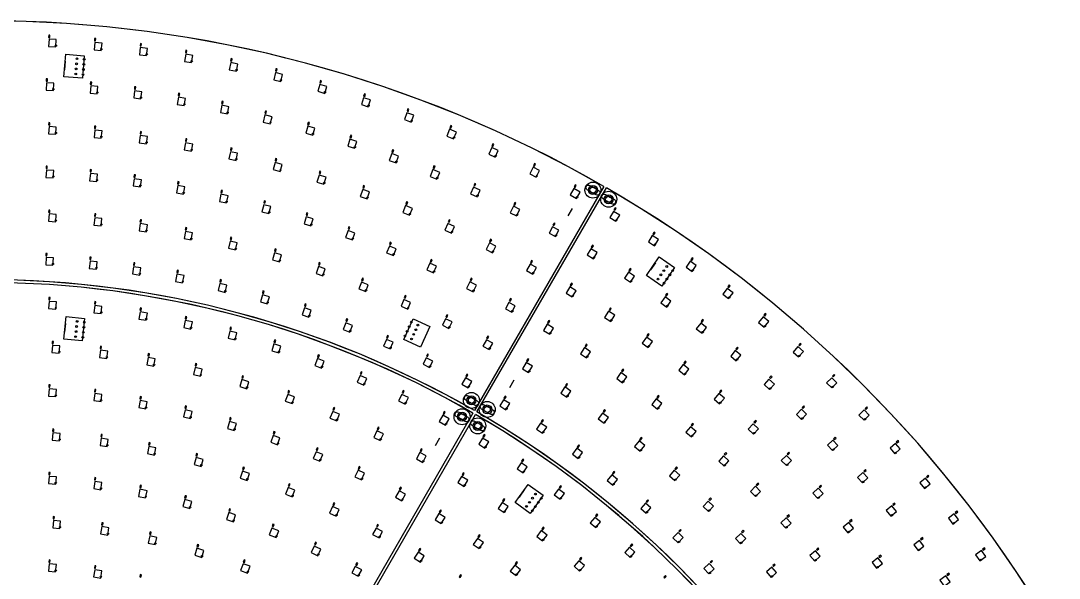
# Model space of a CAD drawing. Header units: millimetres. Extents: x -854 to 854, y -854 to 854.
# Drawn here: x 25 to 739, y 471 to 854 of the extents above; entities that cross this region are included whole.
import ezdxf

# ---------------------------------------------------------------- set-up
doc = ezdxf.new("R2010")
doc.units = ezdxf.units.MM
for name, color, linetype in [('CAP', 30, 'Continuous'), ('LED', 7, 'Continuous'), ('LED-GND', 7, 'Continuous'), ('MOUNT', 1, 'Continuous'), ('MOUNT-SYSTEM', 4, 'Continuous'), ('OUTLINE', 2, 'Continuous'), ('WAGO', 3, 'Continuous')]:
    doc.layers.add(name, color=color, linetype=linetype)

msp = doc.modelspace()

# ---------------------------------------------------------------- linework, layer by layer
at = {"layer": 'CAP'}
for points in [[(45.25, 842.39), (45.34, 843.99), (44.55, 844.03), (44.46, 842.43), (45.25, 842.39)], [(76.72, 840.11), (76.87, 841.7), (76.07, 841.77), (75.92, 840.18), (76.72, 840.11)], [(108.08, 836.65), (108.29, 838.24), (107.5, 838.34), (107.29, 836.75), (108.08, 836.65)], [(139.29, 832.02), (139.56, 833.6), (138.77, 833.74), (138.5, 832.16), (139.29, 832.02)], [(170.3, 826.23), (170.63, 827.8), (169.84, 827.96), (169.52, 826.4), (170.3, 826.23)], [(201.08, 819.29), (201.46, 820.84), (200.68, 821.03), (200.3, 819.48), (201.08, 819.29)], [(43.57, 812.44), (43.66, 814.03), (42.86, 814.08), (42.77, 812.48), (43.57, 812.44)], [(73.92, 810.24), (74.07, 811.83), (73.27, 811.91), (73.12, 810.31), (73.92, 810.24)], [(104.16, 806.91), (104.37, 808.49), (103.58, 808.6), (103.37, 807.01), (104.16, 806.91)], [(231.57, 811.2), (232.01, 812.73), (231.24, 812.96), (230.8, 811.42), (231.57, 811.2)], [(134.26, 802.45), (134.53, 804.03), (133.74, 804.16), (133.47, 802.58), (134.26, 802.45)], [(261.74, 801.97), (262.24, 803.49), (261.48, 803.74), (260.98, 802.22), (261.74, 801.97)], [(164.17, 796.87), (164.5, 798.43), (163.72, 798.6), (163.39, 797.03), (164.17, 796.87)], [(291.54, 791.62), (292.1, 793.12), (291.35, 793.4), (290.79, 791.9), (291.54, 791.62)], [(193.85, 790.17), (194.24, 791.72), (193.46, 791.92), (193.08, 790.36), (193.85, 790.17)], [(45.27, 782.29), (45.36, 783.89), (44.56, 783.94), (44.47, 782.34), (45.27, 782.29)], [(76.73, 779.84), (76.89, 781.43), (76.09, 781.51), (75.93, 779.92), (76.73, 779.84)], [(223.26, 782.37), (223.71, 783.91), (222.94, 784.13), (222.49, 782.59), (223.26, 782.37)], [(320.94, 780.17), (321.55, 781.65), (320.81, 781.95), (320.2, 780.48), (320.94, 780.17)], [(108.07, 776.12), (108.29, 777.7), (107.5, 777.81), (107.28, 776.23), (108.07, 776.12)], [(139.23, 771.13), (139.52, 772.71), (138.73, 772.85), (138.44, 771.28), (139.23, 771.13)], [(252.36, 773.47), (252.86, 774.99), (252.1, 775.24), (251.6, 773.72), (252.36, 773.47)], [(170.17, 764.9), (170.52, 766.46), (169.74, 766.64), (169.39, 765.08), (170.17, 764.9)], [(281.11, 763.5), (281.66, 765), (280.91, 765.28), (280.36, 763.78), (281.11, 763.5)], [(349.88, 767.62), (350.55, 769.08), (349.82, 769.41), (349.16, 767.96), (349.88, 767.62)], [(200.83, 757.43), (201.24, 758.98), (200.47, 759.18), (200.06, 757.64), (200.83, 757.43)], [(43.46, 752.35), (43.55, 753.95), (42.75, 753.99), (42.66, 752.4), (43.46, 752.35)], [(73.71, 749.99), (73.87, 751.58), (73.08, 751.66), (72.92, 750.07), (73.71, 749.99)], [(231.17, 748.73), (231.64, 750.26), (230.88, 750.49), (230.4, 748.97), (231.17, 748.73)], [(309.46, 752.45), (310.07, 753.93), (309.33, 754.24), (308.72, 752.76), (309.46, 752.45)], [(378.34, 754), (379.06, 755.43), (378.35, 755.79), (377.63, 754.36), (378.34, 754)], [(103.85, 746.41), (104.08, 748), (103.29, 748.11), (103.06, 746.53), (103.85, 746.41)], [(133.82, 741.63), (134.11, 743.2), (133.33, 743.34), (133.04, 741.77), (133.82, 741.63)], [(163.58, 735.64), (163.93, 737.2), (163.15, 737.37), (162.8, 735.81), (163.58, 735.64)], [(261.13, 738.81), (261.66, 740.32), (260.91, 740.59), (260.37, 739.08), (261.13, 738.81)], [(337.38, 740.36), (338.04, 741.81), (337.32, 742.14), (336.65, 740.69), (337.38, 740.36)], [(406.27, 739.33), (407.05, 740.73), (406.34, 741.12), (405.57, 739.72), (406.27, 739.33)], [(193.07, 728.45), (193.48, 730), (192.71, 730.2), (192.29, 728.66), (193.07, 728.45)], [(290.66, 727.7), (291.26, 729.18), (290.52, 729.48), (289.92, 728), (290.66, 727.7)], [(364.82, 727.22), (365.54, 728.65), (364.83, 729.01), (364.11, 727.58), (364.82, 727.22)], [(45.28, 722.18), (45.38, 723.78), (44.59, 723.83), (44.48, 722.24), (45.28, 722.18)], [(76.74, 719.52), (76.91, 721.11), (76.12, 721.2), (75.94, 719.61), (76.74, 719.52)], [(222.24, 720.09), (222.72, 721.62), (221.95, 721.85), (221.48, 720.33), (222.24, 720.09)], [(433.63, 723.62), (434.46, 724.99), (433.77, 725.41), (432.95, 724.04), (433.63, 723.62)], [(108.05, 715.49), (108.29, 717.07), (107.5, 717.19), (107.26, 715.61), (108.05, 715.49)], [(319.73, 715.41), (320.39, 716.87), (319.66, 717.19), (319, 715.73), (319.73, 715.41)], [(391.76, 713.07), (392.53, 714.47), (391.83, 714.86), (391.06, 713.46), (391.76, 713.07)], [(139.16, 710.1), (139.47, 711.67), (138.68, 711.82), (138.37, 710.25), (139.16, 710.1)], [(251.06, 710.55), (251.59, 712.06), (250.84, 712.33), (250.3, 710.82), (251.06, 710.55)], [(460.39, 706.9), (461.26, 708.24), (460.59, 708.68), (459.72, 707.34), (460.39, 706.9)], [(170, 703.35), (170.38, 704.9), (169.6, 705.09), (169.22, 703.54), (170, 703.35)], [(279.46, 699.87), (280.06, 701.35), (279.32, 701.65), (278.72, 700.17), (279.46, 699.87)], [(348.28, 701.95), (348.99, 703.38), (348.28, 703.74), (347.56, 702.31), (348.28, 701.95)], [(418.15, 697.93), (418.97, 699.3), (418.29, 699.71), (417.46, 698.34), (418.15, 697.93)], [(43.32, 692.25), (43.42, 693.85), (42.62, 693.9), (42.52, 692.3), (43.32, 692.25)], [(200.52, 695.27), (200.96, 696.8), (200.2, 697.03), (199.75, 695.49), (200.52, 695.27)], [(73.47, 689.7), (73.65, 691.29), (72.85, 691.38), (72.68, 689.79), (73.47, 689.7)], [(103.49, 685.84), (103.73, 687.42), (102.94, 687.54), (102.7, 685.96), (103.49, 685.84)], [(230.65, 685.86), (231.17, 687.37), (230.41, 687.63), (229.89, 686.11), (230.65, 685.86)], [(307.42, 688.05), (308.07, 689.51), (307.34, 689.84), (306.69, 688.38), (307.42, 688.05)], [(376.26, 687.36), (377.03, 688.76), (376.33, 689.15), (375.56, 687.74), (376.26, 687.36)], [(486.5, 689.19), (487.42, 690.5), (486.77, 690.96), (485.84, 689.66), (486.5, 689.19)], [(133.3, 680.67), (133.62, 682.24), (132.83, 682.4), (132.52, 680.83), (133.3, 680.67)], [(443.95, 681.8), (444.83, 683.14), (444.16, 683.58), (443.28, 682.24), (443.95, 681.8)], [(162.87, 674.21), (163.25, 675.76), (162.47, 675.95), (162.09, 674.4), (162.87, 674.21)], [(260.35, 675.14), (260.93, 676.64), (260.18, 676.93), (259.6, 675.43), (260.35, 675.14)], [(334.87, 675.11), (335.59, 676.54), (334.87, 676.9), (334.16, 675.47), (334.87, 675.11)], [(403.63, 671.65), (404.46, 673.02), (403.77, 673.43), (402.95, 672.06), (403.63, 671.65)], [(511.92, 670.52), (512.9, 671.79), (512.26, 672.28), (511.29, 671.01), (511.92, 670.52)], [(192.12, 666.46), (192.57, 668), (191.8, 668.22), (191.35, 666.69), (192.12, 666.46)], [(289.55, 663.15), (290.2, 664.61), (289.46, 664.93), (288.82, 663.47), (289.55, 663.15)], [(469.14, 664.73), (470.06, 666.03), (469.41, 666.49), (468.48, 665.19), (469.14, 664.73)], [(45.3, 662.06), (45.41, 663.65), (44.61, 663.71), (44.5, 662.11), (45.3, 662.06)], [(76.75, 659.15), (76.94, 660.74), (76.14, 660.83), (75.95, 659.25), (76.75, 659.15)], [(221.01, 657.45), (221.52, 658.96), (220.77, 659.22), (220.25, 657.71), (221.01, 657.45)], [(361.79, 661.08), (362.56, 662.48), (361.86, 662.87), (361.09, 661.47), (361.79, 661.08)], [(108.02, 654.75), (108.29, 656.33), (107.5, 656.46), (107.23, 654.88), (108.02, 654.75)], [(139.06, 648.87), (139.4, 650.43), (138.61, 650.6), (138.27, 649.04), (139.06, 648.87)], [(318.2, 649.88), (318.91, 651.32), (318.19, 651.67), (317.48, 650.24), (318.2, 649.88)], [(430.35, 654.85), (431.23, 656.19), (430.56, 656.63), (429.68, 655.29), (430.35, 654.85)], [(536.64, 650.91), (537.66, 652.14), (537.04, 652.65), (536.02, 651.42), (536.64, 650.91)], [(169.77, 641.52), (170.19, 643.06), (169.41, 643.27), (169, 641.73), (169.77, 641.52)], [(249.48, 647.18), (250.06, 648.67), (249.31, 648.96), (248.73, 647.47), (249.48, 647.18)], [(388.11, 645.98), (388.94, 647.35), (388.25, 647.76), (387.43, 646.39), (388.11, 645.98)], [(493.66, 646.72), (494.64, 647.99), (494, 648.48), (493.03, 647.21), (493.66, 646.72)], [(277.47, 635.69), (278.11, 637.15), (277.38, 637.47), (276.74, 636.01), (277.47, 635.69)], [(346.25, 635.39), (347.02, 636.79), (346.31, 637.17), (345.54, 635.77), (346.25, 635.39)], [(456.37, 636.99), (457.3, 638.29), (456.65, 638.76), (455.72, 637.46), (456.37, 636.99)], [(47.67, 631.81), (47.79, 633.4), (47, 633.47), (46.87, 631.87), (47.67, 631.81)], [(80.67, 628.45), (80.88, 630.03), (80.08, 630.14), (79.88, 628.55), (80.67, 628.45)], [(200.1, 632.71), (200.59, 634.24), (199.83, 634.48), (199.34, 632.96), (200.1, 632.71)], [(413.81, 629.83), (414.69, 631.16), (414.02, 631.6), (413.14, 630.27), (413.81, 629.83)], [(517.5, 627.81), (518.52, 629.04), (517.9, 629.55), (516.88, 628.32), (517.5, 627.81)], [(560.6, 630.39), (561.67, 631.58), (561.07, 632.12), (560, 630.92), (560.6, 630.39)], [(113.45, 623.36), (113.74, 624.94), (112.95, 625.08), (112.66, 623.51), (113.45, 623.36)], [(229.98, 622.48), (230.54, 623.98), (229.79, 624.26), (229.23, 622.76), (229.98, 622.48)], [(304.93, 622.98), (305.64, 624.41), (304.92, 624.77), (304.22, 623.33), (304.93, 622.98)], [(373.63, 619.68), (374.46, 621.05), (373.78, 621.46), (372.95, 620.09), (373.63, 619.68)], [(145.92, 616.57), (146.29, 618.13), (145.51, 618.31), (145.14, 616.76), (145.92, 616.57)], [(438.83, 612.65), (439.77, 613.95), (439.12, 614.42), (438.18, 613.12), (438.83, 612.65)], [(481.65, 618.1), (482.63, 619.36), (482, 619.85), (481.02, 618.59), (481.65, 618.1)], [(177.99, 608.09), (178.44, 609.62), (177.67, 609.85), (177.22, 608.32), (177.99, 608.09)], [(259.34, 610.83), (259.97, 612.3), (259.24, 612.61), (258.61, 611.14), (259.34, 610.83)], [(331.82, 609.08), (332.59, 610.49), (331.88, 610.87), (331.12, 609.47), (331.82, 609.08)], [(540.61, 608.02), (541.68, 609.21), (541.08, 609.75), (540.01, 608.55), (540.61, 608.02)], [(583.78, 608.99), (584.89, 610.14), (584.31, 610.69), (583.2, 609.54), (583.78, 608.99)], [(45.31, 601.9), (45.44, 603.5), (44.64, 603.56), (44.52, 601.96), (45.31, 601.9)], [(76.75, 598.7), (76.96, 600.29), (76.17, 600.39), (75.96, 598.81), (76.75, 598.7)], [(209.57, 597.94), (210.1, 599.45), (209.35, 599.72), (208.81, 598.21), (209.57, 597.94)], [(288.11, 597.8), (288.81, 599.24), (288.09, 599.59), (287.39, 598.15), (288.11, 597.8)], [(400.31, 602.79), (401.2, 604.12), (400.53, 604.57), (399.64, 603.23), (400.31, 602.79)], [(506.15, 598.21), (507.18, 599.42), (506.57, 599.94), (505.54, 598.72), (506.15, 598.21)], [(107.98, 593.87), (108.27, 595.44), (107.49, 595.59), (107.2, 594.01), (107.98, 593.87)], [(358.07, 594.03), (358.9, 595.4), (358.21, 595.81), (357.38, 594.45), (358.07, 594.03)], [(463.15, 594.49), (464.13, 595.75), (463.5, 596.24), (462.52, 594.98), (463.15, 594.49)], [(138.91, 587.4), (139.29, 588.96), (138.51, 589.14), (138.14, 587.59), (138.91, 587.4)], [(240.57, 586.15), (241.19, 587.63), (240.45, 587.94), (239.84, 586.46), (240.57, 586.15)], [(426.22, 584.76), (427.16, 586.05), (426.52, 586.52), (425.57, 585.23), (426.22, 584.76)], [(562.97, 587.38), (564.08, 588.53), (563.5, 589.09), (562.39, 587.94), (562.97, 587.38)], [(606.14, 586.73), (607.3, 587.84), (606.74, 588.42), (605.59, 587.31), (606.14, 586.73)], [(169.47, 579.33), (169.92, 580.86), (169.15, 581.09), (168.7, 579.55), (169.47, 579.33)], [(316.23, 583.41), (317, 584.81), (316.3, 585.2), (315.53, 583.79), (316.23, 583.41)], [(383.64, 577.85), (384.53, 579.18), (383.86, 579.62), (382.97, 578.29), (383.64, 577.85)], [(529.82, 577.34), (530.91, 578.52), (530.32, 579.06), (529.23, 577.88), (529.82, 577.34)], [(47.95, 571.6), (48.09, 573.19), (47.29, 573.26), (47.15, 571.67), (47.95, 571.6)], [(199.55, 569.66), (200.09, 571.17), (199.33, 571.44), (198.8, 569.93), (199.55, 569.66)], [(270.92, 572.76), (271.61, 574.2), (270.89, 574.55), (270.2, 573.11), (270.92, 572.76)], [(486.71, 575.35), (487.74, 576.57), (487.13, 577.09), (486.1, 575.87), (486.71, 575.35)], [(81.1, 567.84), (81.34, 569.42), (80.54, 569.54), (80.31, 567.96), (81.1, 567.84)], [(113.98, 562.16), (114.31, 563.73), (113.52, 563.89), (113.2, 562.33), (113.98, 562.16)], [(343.63, 567.7), (344.46, 569.07), (343.78, 569.49), (342.95, 568.12), (343.63, 567.7)], [(451.32, 565.61), (452.32, 566.86), (451.7, 567.36), (450.7, 566.11), (451.32, 565.61)], [(584.54, 565.92), (585.69, 567.03), (585.13, 567.61), (583.98, 566.5), (584.54, 565.92)], [(627.66, 563.66), (628.85, 564.72), (628.32, 565.32), (627.12, 564.26), (627.66, 563.66)], [(229.09, 558.44), (229.71, 559.92), (228.97, 560.22), (228.35, 558.74), (229.09, 558.44)], [(300.53, 557.8), (301.29, 559.2), (300.59, 559.58), (299.82, 558.18), (300.53, 557.8)], [(408.48, 560.56), (409.43, 561.85), (408.78, 562.33), (407.83, 561.04), (408.48, 560.56)], [(509.48, 555.29), (510.56, 556.47), (509.98, 557.01), (508.89, 555.83), (509.48, 555.29)], [(552.64, 555.54), (553.77, 556.67), (553.21, 557.24), (552.07, 556.1), (552.64, 555.54)], [(146.48, 554.59), (146.89, 556.13), (146.12, 556.34), (145.71, 554.79), (146.48, 554.59)], [(370.26, 550.71), (371.15, 552.03), (370.49, 552.48), (369.59, 551.16), (370.26, 550.71)], [(45.34, 541.71), (45.48, 543.3), (44.68, 543.37), (44.54, 541.78), (45.34, 541.71)], [(178.48, 545.13), (178.98, 546.65), (178.22, 546.9), (177.72, 545.38), (178.48, 545.13)], [(258.01, 545.68), (258.7, 547.13), (257.97, 547.47), (257.28, 546.03), (258.01, 545.68)], [(329.31, 541.3), (330.14, 542.67), (329.46, 543.09), (328.63, 541.72), (329.31, 541.3)], [(432.54, 542.21), (433.54, 543.46), (432.92, 543.96), (431.92, 542.71), (432.54, 542.21)], [(475.56, 545.38), (476.62, 546.59), (476.01, 547.11), (474.96, 545.91), (475.56, 545.38)], [(605.29, 543.67), (606.48, 544.73), (605.95, 545.33), (604.76, 544.26), (605.29, 543.67)], [(76.76, 538.16), (76.99, 539.74), (76.2, 539.86), (75.97, 538.27), (76.76, 538.16)], [(209.87, 533.83), (210.46, 535.32), (209.72, 535.61), (209.13, 534.13), (209.87, 533.83)], [(531.43, 534.33), (532.56, 535.46), (531.99, 536.02), (530.86, 534.89), (531.43, 534.33)], [(648.29, 539.8), (649.53, 540.82), (649.02, 541.43), (647.78, 540.41), (648.29, 539.8)], [(107.92, 532.78), (108.24, 534.35), (107.46, 534.51), (107.13, 532.95), (107.92, 532.78)], [(286.21, 531.43), (286.97, 532.84), (286.27, 533.22), (285.51, 531.81), (286.21, 531.43)], [(396.04, 532.47), (397, 533.75), (396.36, 534.23), (395.4, 532.95), (396.04, 532.47)], [(574.56, 532.84), (575.74, 533.92), (575.19, 534.51), (574.02, 533.42), (574.56, 532.84)], [(138.71, 525.61), (139.13, 527.15), (138.36, 527.36), (137.94, 525.81), (138.71, 525.61)], [(240.56, 520.72), (241.23, 522.17), (240.51, 522.51), (239.83, 521.06), (240.56, 520.72)], [(357.19, 523.33), (358.09, 524.65), (357.43, 525.1), (356.53, 523.78), (357.19, 523.33)], [(455.78, 522.83), (456.84, 524.03), (456.23, 524.56), (455.18, 523.36), (455.78, 522.83)], [(498.9, 524.12), (500, 525.28), (499.43, 525.83), (498.32, 524.67), (498.9, 524.12)], [(625.19, 520.66), (626.43, 521.68), (625.92, 522.29), (624.68, 521.27), (625.19, 520.66)], [(169.04, 516.65), (169.54, 518.17), (168.78, 518.42), (168.28, 516.9), (169.04, 516.65)], [(313.63, 515.72), (314.47, 517.09), (313.79, 517.51), (312.95, 516.14), (313.63, 515.72)], [(420.93, 513.02), (421.95, 514.25), (421.33, 514.76), (420.31, 513.53), (420.93, 513.02)], [(552.51, 512.49), (553.69, 513.58), (553.14, 514.17), (551.97, 513.08), (552.51, 512.49)], [(668.02, 515.18), (669.29, 516.15), (668.81, 516.79), (667.54, 515.81), (668.02, 515.18)], [(48.3, 511.33), (48.46, 512.92), (47.66, 513), (47.51, 511.41), (48.3, 511.33)], [(81.64, 507.07), (81.9, 508.65), (81.11, 508.78), (80.85, 507.2), (81.64, 507.07)], [(198.8, 505.95), (199.39, 507.44), (198.64, 507.73), (198.05, 506.25), (198.8, 505.95)], [(270.43, 505.86), (271.19, 507.26), (270.48, 507.64), (269.72, 506.24), (270.43, 505.86)], [(595.55, 509.27), (596.77, 510.3), (596.25, 510.91), (595.03, 509.88), (595.55, 509.27)], [(114.63, 500.65), (114.99, 502.21), (114.21, 502.39), (113.85, 500.83), (114.63, 500.65)], [(340.19, 498.6), (341.1, 499.92), (340.44, 500.38), (339.53, 499.06), (340.19, 498.6)], [(384.08, 503.92), (385.06, 505.19), (384.42, 505.67), (383.45, 504.4), (384.08, 503.92)], [(478.15, 502.45), (479.26, 503.61), (478.68, 504.16), (477.57, 503), (478.15, 502.45)], [(521.28, 501.86), (522.44, 502.97), (521.89, 503.54), (520.73, 502.44), (521.28, 501.86)], [(147.13, 492.08), (147.59, 493.61), (146.83, 493.84), (146.36, 492.31), (147.13, 492.08)], [(227.88, 493.54), (228.55, 494.99), (227.83, 495.32), (227.15, 493.87), (227.88, 493.54)], [(444.86, 492.41), (445.94, 493.59), (445.34, 494.13), (444.27, 492.95), (444.86, 492.41)], [(644.22, 496.91), (645.49, 497.89), (645.01, 498.52), (643.74, 497.55), (644.22, 496.91)], [(299.38, 489.28), (300.22, 490.64), (299.54, 491.06), (298.7, 489.7), (299.38, 489.28)], [(572.7, 489.83), (573.92, 490.87), (573.4, 491.48), (572.18, 490.44), (572.7, 489.83)], [(615.57, 484.87), (616.83, 485.86), (616.34, 486.49), (615.08, 485.5), (615.57, 484.87)], [(686.82, 489.84), (688.13, 490.76), (687.66, 491.42), (686.36, 490.49), (686.82, 489.84)], [(45.36, 481.47), (45.52, 483.06), (44.72, 483.14), (44.56, 481.55), (45.36, 481.47)], [(76.75, 477.47), (77.01, 479.05), (76.23, 479.18), (75.96, 477.6), (76.75, 477.47)], [(179, 481.4), (179.56, 482.9), (178.81, 483.18), (178.25, 481.69), (179, 481.4)], [(256.19, 479.45), (256.95, 480.86), (256.24, 481.24), (255.48, 479.83), (256.19, 479.45)], [(365.82, 480.12), (366.8, 481.39), (366.16, 481.87), (365.19, 480.6), (365.82, 480.12)], [(409.93, 483.12), (410.97, 484.34), (410.36, 484.86), (409.32, 483.64), (409.93, 483.12)], [(499.61, 481.11), (500.77, 482.22), (500.22, 482.8), (499.06, 481.69), (499.61, 481.11)], [(542.68, 478.64), (543.88, 479.7), (543.36, 480.3), (542.15, 479.25), (542.68, 478.64)], [(107.82, 471.43), (108.18, 472.99), (107.4, 473.17), (107.04, 471.61), (107.82, 471.43)], [(327.32, 471.04), (328.24, 472.35), (327.59, 472.81), (326.67, 471.5), (327.32, 471.04)], [(467.79, 470.69), (468.92, 471.82), (468.35, 472.38), (467.22, 471.25), (467.79, 470.69)], [(662.35, 472.48), (663.66, 473.4), (663.2, 474.06), (661.89, 473.13), (662.35, 472.48)]]:
    msp.add_lwpolyline(points, dxfattribs=at)
at = {"layer": 'LED'}
for points in [[(44.46, 836.32), (49.46, 836.04), (49.74, 841.03), (44.74, 841.31), (44.46, 836.32)], [(75.7, 834.08), (80.68, 833.61), (81.15, 838.59), (76.17, 839.05), (75.7, 834.08)], [(106.84, 830.66), (111.79, 830.01), (112.45, 834.97), (107.49, 835.62), (106.84, 830.66)], [(137.82, 826.09), (142.75, 825.25), (143.59, 830.18), (138.66, 831.02), (137.82, 826.09)], [(168.61, 820.35), (173.51, 819.33), (174.53, 824.23), (169.64, 825.25), (168.61, 820.35)], [(199.17, 813.48), (204.02, 812.27), (205.23, 817.13), (200.37, 818.33), (199.17, 813.48)], [(42.78, 806.37), (47.77, 806.09), (48.05, 811.08), (43.06, 811.36), (42.78, 806.37)], [(72.9, 804.21), (77.88, 803.74), (78.35, 808.72), (73.37, 809.18), (72.9, 804.21)], [(229.45, 805.46), (234.25, 804.08), (235.64, 808.88), (230.83, 810.26), (229.45, 805.46)], [(102.92, 800.92), (107.88, 800.27), (108.53, 805.22), (103.57, 805.88), (102.92, 800.92)], [(132.8, 796.51), (137.73, 795.67), (138.56, 800.6), (133.63, 801.44), (132.8, 796.51)], [(259.4, 796.32), (264.15, 794.75), (265.72, 799.5), (260.97, 801.07), (259.4, 796.32)], [(162.49, 790.99), (167.38, 789.97), (168.4, 794.86), (163.51, 795.88), (162.49, 790.99)], [(191.95, 784.36), (196.8, 783.16), (198.01, 788.01), (193.15, 789.21), (191.95, 784.36)], [(289, 786.06), (293.69, 784.32), (295.43, 789.01), (290.74, 790.75), (289, 786.06)], [(44.45, 776.23), (49.44, 775.93), (49.74, 780.92), (44.75, 781.22), (44.45, 776.23)], [(75.67, 773.81), (80.64, 773.31), (81.15, 778.29), (76.17, 778.79), (75.67, 773.81)], [(221.14, 776.63), (225.95, 775.25), (227.33, 780.05), (222.53, 781.44), (221.14, 776.63)], [(318.19, 774.71), (322.81, 772.79), (324.72, 777.41), (320.1, 779.33), (318.19, 774.71)], [(106.77, 770.14), (111.72, 769.44), (112.42, 774.39), (107.47, 775.09), (106.77, 770.14)], [(250.03, 767.82), (254.78, 766.26), (256.34, 771.01), (251.59, 772.57), (250.03, 767.82)], [(137.69, 765.22), (142.61, 764.31), (143.51, 769.23), (138.59, 770.13), (137.69, 765.22)], [(168.39, 759.05), (173.27, 757.95), (174.37, 762.83), (169.49, 763.93), (168.39, 759.05)], [(346.93, 762.27), (351.48, 760.18), (353.56, 764.73), (349.02, 766.81), (346.93, 762.27)], [(278.56, 757.94), (283.25, 756.2), (284.99, 760.88), (280.3, 762.62), (278.56, 757.94)], [(42.64, 746.29), (47.63, 745.99), (47.93, 750.98), (42.94, 751.28), (42.64, 746.29)], [(198.82, 751.65), (203.65, 750.36), (204.94, 755.19), (200.11, 756.48), (198.82, 751.65)], [(306.71, 746.99), (311.33, 745.08), (313.24, 749.7), (308.62, 751.61), (306.71, 746.99)], [(375.19, 748.76), (379.66, 746.51), (381.91, 750.97), (377.45, 753.22), (375.19, 748.76)], [(72.65, 743.97), (77.63, 743.46), (78.13, 748.44), (73.16, 748.94), (72.65, 743.97)], [(102.55, 740.44), (107.5, 739.73), (108.2, 744.68), (103.25, 745.39), (102.55, 740.44)], [(228.92, 743.04), (233.7, 741.55), (235.18, 746.33), (230.41, 747.81), (228.92, 743.04)], [(132.28, 735.71), (137.2, 734.81), (138.1, 739.72), (133.18, 740.62), (132.28, 735.71)], [(258.66, 733.22), (263.37, 731.54), (265.04, 736.25), (260.33, 737.93), (258.66, 733.22)], [(334.42, 735), (338.97, 732.91), (341.05, 737.46), (336.51, 739.54), (334.42, 735)], [(402.93, 734.21), (407.3, 731.79), (409.72, 736.17), (405.35, 738.59), (402.93, 734.21)], [(161.8, 729.78), (166.68, 728.68), (167.77, 733.56), (162.9, 734.66), (161.8, 729.78)], [(44.43, 716.13), (49.42, 715.8), (49.75, 720.79), (44.76, 721.12), (44.43, 716.13)], [(191.05, 722.68), (195.88, 721.38), (197.18, 726.21), (192.35, 727.51), (191.05, 722.68)], [(287.97, 722.21), (292.61, 720.34), (294.47, 724.98), (289.84, 726.85), (287.97, 722.21)], [(361.67, 721.98), (366.14, 719.73), (368.39, 724.19), (363.93, 726.44), (361.67, 721.98)], [(430.1, 718.63), (434.38, 716.05), (436.96, 720.33), (432.68, 722.91), (430.1, 718.63)], [(75.63, 713.51), (80.6, 712.96), (81.14, 717.93), (76.17, 718.48), (75.63, 713.51)], [(106.68, 709.53), (111.62, 708.77), (112.38, 713.71), (107.44, 714.47), (106.68, 709.53)], [(220, 714.4), (224.77, 712.91), (226.26, 717.68), (221.48, 719.17), (220, 714.4)], [(316.82, 710.03), (321.38, 707.98), (323.43, 712.54), (318.87, 714.59), (316.82, 710.03)], [(137.53, 704.2), (142.43, 703.23), (143.4, 708.13), (138.5, 709.11), (137.53, 704.2)], [(248.58, 704.96), (253.29, 703.28), (254.97, 707.99), (250.26, 709.67), (248.58, 704.96)], [(388.41, 707.95), (392.79, 705.53), (395.21, 709.91), (390.83, 712.33), (388.41, 707.95)], [(168.11, 697.53), (172.97, 696.34), (174.16, 701.2), (169.3, 702.39), (168.11, 697.53)], [(345.15, 696.7), (349.62, 694.46), (351.86, 698.93), (347.38, 701.17), (345.15, 696.7)], [(456.67, 702.05), (460.85, 699.31), (463.59, 703.49), (459.41, 706.23), (456.67, 702.05)], [(198.38, 689.54), (203.18, 688.14), (204.58, 692.94), (199.78, 694.34), (198.38, 689.54)], [(276.77, 694.38), (281.41, 692.51), (283.27, 697.15), (278.64, 699.02), (276.77, 694.38)], [(414.61, 692.93), (418.9, 690.35), (421.48, 694.64), (417.2, 697.22), (414.61, 692.93)], [(42.47, 686.19), (47.46, 685.86), (47.79, 690.85), (42.8, 691.18), (42.47, 686.19)], [(72.36, 683.69), (77.33, 683.14), (77.88, 688.11), (72.91, 688.66), (72.36, 683.69)], [(304.5, 682.67), (309.06, 680.62), (311.12, 685.18), (306.56, 687.23), (304.5, 682.67)], [(372.92, 682.23), (377.3, 679.82), (379.71, 684.2), (375.33, 686.61), (372.92, 682.23)], [(482.6, 684.48), (486.68, 681.59), (489.57, 685.66), (485.49, 688.56), (482.6, 684.48)], [(102.11, 679.88), (107.06, 679.12), (107.82, 684.06), (102.87, 684.82), (102.11, 679.88)], [(131.67, 674.78), (136.58, 673.8), (137.55, 678.71), (132.65, 679.68), (131.67, 674.78)], [(228.27, 680.23), (233, 678.62), (234.61, 683.35), (229.87, 684.96), (228.27, 680.23)], [(440.23, 676.95), (444.42, 674.21), (447.16, 678.39), (442.97, 681.13), (440.23, 676.95)], [(160.98, 668.39), (165.84, 667.2), (167.03, 672.06), (162.17, 673.25), (160.98, 668.39)], [(257.72, 669.62), (262.38, 667.81), (264.19, 672.47), (259.53, 674.28), (257.72, 669.62)], [(331.75, 669.86), (336.22, 667.62), (338.45, 672.1), (333.98, 674.33), (331.75, 669.86)], [(189.98, 660.73), (194.78, 659.33), (196.18, 664.13), (191.38, 665.53), (189.98, 660.73)], [(400.09, 666.66), (404.37, 664.08), (406.96, 668.36), (402.68, 670.94), (400.09, 666.66)], [(465.24, 660.01), (469.32, 657.12), (472.21, 661.2), (468.13, 664.09), (465.24, 660.01)], [(507.85, 665.96), (511.82, 662.91), (514.86, 666.88), (510.9, 669.92), (507.85, 665.96)], [(44.41, 656), (49.4, 655.65), (49.76, 660.63), (44.77, 660.99), (44.41, 656)], [(75.58, 653.15), (80.54, 652.55), (81.13, 657.52), (76.17, 658.11), (75.58, 653.15)], [(286.68, 657.74), (291.26, 655.73), (293.27, 660.31), (288.7, 662.32), (286.68, 657.74)], [(358.45, 655.96), (362.83, 653.54), (365.24, 657.92), (360.86, 660.33), (358.45, 655.96)], [(106.57, 648.81), (111.5, 647.98), (112.33, 652.91), (107.4, 653.74), (106.57, 648.81)], [(218.62, 651.82), (223.36, 650.21), (224.96, 654.95), (220.23, 656.55), (218.62, 651.82)], [(426.61, 650.01), (430.78, 647.26), (433.54, 651.43), (429.37, 654.18), (426.61, 650.01)], [(532.4, 646.5), (536.25, 643.31), (539.44, 647.16), (535.59, 650.35), (532.4, 646.5)], [(137.32, 643.01), (142.2, 641.94), (143.27, 646.83), (138.38, 647.89), (137.32, 643.01)], [(246.85, 641.66), (251.51, 639.85), (253.32, 644.51), (248.66, 646.32), (246.85, 641.66)], [(315.1, 644.61), (319.58, 642.4), (321.8, 646.88), (317.31, 649.1), (315.1, 644.61)], [(384.57, 640.99), (388.85, 638.4), (391.44, 642.68), (387.16, 645.27), (384.57, 640.99)], [(489.59, 642.15), (493.56, 639.11), (496.6, 643.08), (492.64, 646.12), (489.59, 642.15)], [(167.76, 635.74), (172.59, 634.45), (173.88, 639.28), (169.05, 640.57), (167.76, 635.74)], [(452.44, 632.31), (456.49, 629.38), (459.42, 633.44), (455.36, 636.36), (452.44, 632.31)], [(46.74, 625.76), (51.73, 625.37), (52.12, 630.35), (47.13, 630.75), (46.74, 625.76)], [(197.82, 627.04), (202.58, 625.52), (204.1, 630.28), (199.34, 631.8), (197.82, 627.04)], [(274.6, 630.28), (279.18, 628.27), (281.19, 632.85), (276.61, 634.86), (274.6, 630.28)], [(342.92, 630.25), (347.3, 627.85), (349.71, 632.23), (345.32, 634.64), (342.92, 630.25)], [(410.07, 624.98), (414.24, 622.23), (417, 626.4), (412.83, 629.16), (410.07, 624.98)], [(556.2, 626.14), (559.93, 622.81), (563.26, 626.54), (559.53, 629.87), (556.2, 626.14)], [(79.43, 622.46), (84.38, 621.81), (85.04, 626.76), (80.08, 627.42), (79.43, 622.46)], [(111.89, 617.45), (116.81, 616.54), (117.72, 621.45), (112.81, 622.36), (111.89, 617.45)], [(227.43, 616.92), (232.12, 615.17), (233.86, 619.86), (229.18, 621.6), (227.43, 616.92)], [(301.83, 617.71), (306.32, 615.49), (308.53, 619.98), (304.04, 622.19), (301.83, 617.71)], [(513.26, 623.4), (517.11, 620.21), (520.3, 624.06), (516.45, 627.25), (513.26, 623.4)], [(144.06, 610.75), (148.92, 609.58), (150.09, 614.44), (145.22, 615.61), (144.06, 610.75)], [(370.08, 614.7), (374.36, 612.1), (376.95, 616.38), (372.68, 618.97), (370.08, 614.7)], [(477.53, 613.58), (481.47, 610.49), (484.55, 614.43), (480.61, 617.51), (477.53, 613.58)], [(175.82, 602.37), (180.62, 600.95), (182.04, 605.74), (177.24, 607.16), (175.82, 602.37)], [(256.53, 605.4), (261.12, 603.43), (263.09, 608.03), (258.5, 609.99), (256.53, 605.4)], [(328.49, 603.95), (332.87, 601.55), (335.28, 605.93), (330.89, 608.34), (328.49, 603.95)], [(434.9, 607.97), (438.96, 605.04), (441.88, 609.1), (437.82, 612.02), (434.9, 607.97)], [(536.21, 603.77), (539.94, 600.44), (543.27, 604.17), (539.54, 607.5), (536.21, 603.77)], [(579.22, 604.91), (582.83, 601.44), (586.29, 605.04), (582.69, 608.51), (579.22, 604.91)], [(44.39, 595.85), (49.37, 595.46), (49.76, 600.45), (44.78, 600.84), (44.39, 595.85)], [(396.54, 597.97), (400.7, 595.19), (403.48, 599.35), (399.32, 602.13), (396.54, 597.97)], [(75.51, 592.71), (80.47, 592.06), (81.12, 597.02), (76.16, 597.67), (75.51, 592.71)], [(106.43, 587.95), (111.34, 587.04), (112.26, 591.96), (107.34, 592.87), (106.43, 587.95)], [(207.11, 592.34), (211.82, 590.67), (213.49, 595.39), (208.78, 597.06), (207.11, 592.34)], [(285.04, 592.51), (289.54, 590.32), (291.72, 594.82), (287.23, 597), (285.04, 592.51)], [(354.52, 589.05), (358.79, 586.45), (361.39, 590.73), (357.11, 593.32), (354.52, 589.05)], [(459.03, 589.96), (462.97, 586.88), (466.05, 590.81), (462.11, 593.9), (459.03, 589.96)], [(501.85, 593.85), (505.66, 590.61), (508.9, 594.42), (505.09, 597.66), (501.85, 593.85)], [(137.05, 581.57), (141.91, 580.41), (143.08, 585.27), (138.22, 586.44), (137.05, 581.57)], [(237.82, 580.69), (242.44, 578.78), (244.36, 583.4), (239.74, 585.31), (237.82, 580.69)], [(558.41, 583.3), (562.01, 579.83), (565.48, 583.43), (561.88, 586.9), (558.41, 583.3)], [(601.44, 582.83), (604.91, 579.22), (608.51, 582.69), (605.04, 586.29), (601.44, 582.83)], [(167.3, 573.6), (172.1, 572.18), (173.52, 576.98), (168.72, 578.4), (167.3, 573.6)], [(312.91, 578.27), (317.3, 575.88), (319.7, 580.26), (315.31, 582.66), (312.91, 578.27)], [(422.25, 580.1), (426.28, 577.15), (429.24, 581.18), (425.21, 584.13), (422.25, 580.1)], [(267.89, 567.45), (272.4, 565.3), (274.55, 569.81), (270.04, 571.96), (267.89, 567.45)], [(379.88, 573.02), (384.03, 570.25), (386.81, 574.4), (382.65, 577.18), (379.88, 573.02)], [(482.41, 571), (486.22, 567.76), (489.46, 571.57), (485.65, 574.81), (482.41, 571)], [(525.35, 573.16), (529.03, 569.77), (532.42, 573.45), (528.75, 576.84), (525.35, 573.16)], [(46.97, 565.56), (51.95, 565.12), (52.39, 570.1), (47.41, 570.54), (46.97, 565.56)], [(79.78, 561.87), (84.72, 561.15), (85.45, 566.09), (80.5, 566.82), (79.78, 561.87)], [(197.09, 564.06), (201.81, 562.39), (203.48, 567.11), (198.76, 568.78), (197.09, 564.06)], [(340.07, 562.73), (344.34, 560.13), (346.94, 564.4), (342.68, 567), (340.07, 562.73)], [(447.15, 561.13), (451.05, 558), (454.18, 561.9), (450.28, 565.03), (447.15, 561.13)], [(579.83, 562.01), (583.3, 558.41), (586.9, 561.88), (583.43, 565.48), (579.83, 562.01)], [(112.31, 556.28), (117.21, 555.27), (118.22, 560.17), (113.32, 561.18), (112.31, 556.28)], [(226.34, 552.97), (230.96, 551.06), (232.88, 555.68), (228.26, 557.59), (226.34, 552.97)], [(297.22, 552.65), (301.61, 550.26), (304, 554.66), (299.61, 557.04), (297.22, 552.65)], [(404.51, 555.91), (408.54, 552.95), (411.5, 556.98), (407.47, 559.94), (404.51, 555.91)], [(622.81, 559.93), (626.14, 556.2), (629.87, 559.53), (626.54, 563.26), (622.81, 559.93)], [(144.47, 548.81), (149.29, 547.52), (150.59, 552.35), (145.76, 553.64), (144.47, 548.81)], [(366.46, 545.91), (370.6, 543.11), (373.41, 547.25), (369.27, 550.05), (366.46, 545.91)], [(505.01, 551.11), (508.69, 547.72), (512.08, 551.4), (508.4, 554.79), (505.01, 551.11)], [(548.01, 551.54), (551.54, 548.01), (555.08, 551.54), (551.54, 555.08), (548.01, 551.54)], [(176.13, 539.48), (180.88, 537.91), (182.45, 542.66), (177.7, 544.23), (176.13, 539.48)], [(254.97, 540.37), (259.49, 538.22), (261.64, 542.73), (257.13, 544.88), (254.97, 540.37)], [(471.2, 541.09), (474.96, 537.8), (478.26, 541.56), (474.5, 544.85), (471.2, 541.09)], [(600.44, 539.94), (603.77, 536.21), (607.5, 539.54), (604.17, 543.27), (600.44, 539.94)], [(44.36, 535.67), (49.34, 535.24), (49.77, 540.22), (44.79, 540.65), (44.36, 535.67)], [(75.43, 532.19), (80.37, 531.46), (81.1, 536.41), (76.15, 537.13), (75.43, 532.19)], [(325.74, 536.34), (330, 533.73), (332.61, 537.99), (328.35, 540.6), (325.74, 536.34)], [(428.37, 537.74), (432.27, 534.61), (435.4, 538.51), (431.5, 541.63), (428.37, 537.74)], [(643.31, 536.25), (646.5, 532.4), (650.35, 535.59), (647.16, 539.44), (643.31, 536.25)], [(106.24, 526.9), (111.14, 525.89), (112.15, 530.79), (107.25, 531.8), (106.24, 526.9)], [(207.2, 528.33), (211.85, 526.48), (213.69, 531.13), (209.05, 532.97), (207.2, 528.33)], [(282.91, 526.29), (287.3, 523.9), (289.69, 528.29), (285.29, 530.68), (282.91, 526.29)], [(392.02, 527.85), (396.03, 524.86), (399.02, 528.86), (395.02, 531.86), (392.02, 527.85)], [(526.79, 530.33), (530.33, 526.79), (533.87, 530.33), (530.33, 533.87), (526.79, 530.33)], [(569.77, 529.03), (573.16, 525.35), (576.84, 528.75), (573.45, 532.42), (569.77, 529.03)], [(136.7, 519.83), (141.53, 518.54), (142.82, 523.37), (137.99, 524.66), (136.7, 519.83)], [(353.36, 518.56), (357.48, 515.72), (360.31, 519.84), (356.19, 522.68), (353.36, 518.56)], [(451.42, 518.54), (455.18, 515.24), (458.48, 519), (454.72, 522.3), (451.42, 518.54)], [(494.35, 520.02), (497.97, 516.57), (501.42, 520.18), (497.81, 523.64), (494.35, 520.02)], [(166.69, 511), (171.44, 509.43), (173.01, 514.18), (168.27, 515.75), (166.69, 511)], [(237.57, 515.39), (242.1, 513.27), (244.21, 517.8), (239.68, 519.92), (237.57, 515.39)], [(310.06, 510.76), (314.32, 508.15), (316.94, 512.41), (312.67, 515.02), (310.06, 510.76)], [(620.21, 517.11), (623.4, 513.26), (627.25, 516.45), (624.06, 520.3), (620.21, 517.11)], [(662.91, 511.82), (665.96, 507.85), (669.92, 510.9), (666.88, 514.86), (662.91, 511.82)], [(47.26, 505.3), (52.23, 504.81), (52.72, 509.79), (47.75, 510.28), (47.26, 505.3)], [(416.7, 508.6), (420.55, 505.42), (423.74, 509.28), (419.88, 512.46), (416.7, 508.6)], [(547.72, 508.69), (551.11, 505.01), (554.79, 508.4), (551.4, 512.08), (547.72, 508.69)], [(590.61, 505.66), (593.85, 501.85), (597.66, 505.09), (594.42, 508.9), (590.61, 505.66)], [(80.2, 501.13), (85.14, 500.31), (85.95, 505.25), (81.02, 506.06), (80.2, 501.13)], [(112.81, 494.81), (117.68, 493.67), (118.81, 498.54), (113.94, 499.68), (112.81, 494.81)], [(196.13, 500.45), (200.77, 498.6), (202.62, 503.25), (197.97, 505.09), (196.13, 500.45)], [(267.14, 500.7), (271.54, 498.33), (273.91, 502.73), (269.51, 505.1), (267.14, 500.7)], [(380.01, 499.35), (383.98, 496.31), (387.03, 500.27), (383.06, 503.32), (380.01, 499.35)], [(473.61, 498.35), (477.22, 494.9), (480.68, 498.51), (477.07, 501.97), (473.61, 498.35)], [(516.57, 497.97), (520.02, 494.35), (523.64, 497.81), (520.18, 501.42), (516.57, 497.97)], [(224.89, 488.2), (229.42, 486.08), (231.54, 490.62), (227, 492.73), (224.89, 488.2)], [(336.37, 493.83), (340.49, 491), (343.32, 495.12), (339.2, 497.95), (336.37, 493.83)], [(639.11, 493.56), (642.15, 489.59), (646.12, 492.64), (643.08, 496.6), (639.11, 493.56)], [(144.93, 486.37), (149.71, 484.92), (151.16, 489.71), (146.38, 491.16), (144.93, 486.37)], [(295.8, 484.32), (300.05, 481.7), (302.68, 485.95), (298.42, 488.58), (295.8, 484.32)], [(440.42, 488.2), (444.12, 484.84), (447.49, 488.54), (443.79, 491.9), (440.42, 488.2)], [(567.76, 486.22), (571, 482.41), (574.81, 485.65), (571.57, 489.46), (567.76, 486.22)], [(681.59, 486.68), (684.48, 482.6), (688.56, 485.49), (685.66, 489.57), (681.59, 486.68)], [(44.32, 475.45), (49.29, 474.96), (49.78, 479.93), (44.81, 480.42), (44.32, 475.45)], [(176.43, 475.85), (181.11, 474.09), (182.87, 478.77), (178.19, 480.53), (176.43, 475.85)], [(252.9, 474.29), (257.3, 471.92), (259.67, 476.32), (255.27, 478.7), (252.9, 474.29)], [(361.75, 475.55), (365.72, 472.51), (368.76, 476.47), (364.8, 479.52), (361.75, 475.55)], [(405.63, 478.78), (409.43, 475.53), (412.68, 479.33), (408.87, 482.58), (405.63, 478.78)], [(494.9, 477.22), (498.35, 473.61), (501.97, 477.07), (498.51, 480.68), (494.9, 477.22)], [(537.8, 474.96), (541.09, 471.2), (544.85, 474.5), (541.56, 478.26), (537.8, 474.96)], [(610.49, 481.47), (613.58, 477.53), (617.51, 480.61), (614.43, 484.55), (610.49, 481.47)], [(75.32, 471.53), (80.25, 470.71), (81.06, 475.65), (76.13, 476.46), (75.32, 471.53)], [(657.12, 469.32), (660.01, 465.24), (664.09, 468.13), (661.2, 472.21), (657.12, 469.32)]]:
    msp.add_lwpolyline(points, dxfattribs=at)
at = {"layer": 'LED-GND'}
for centre in [(49.46, 836.94), (80.72, 834.51), (111.86, 830.91), (142.85, 826.14), (173.64, 820.22), (47.77, 806.99), (204.19, 813.16), (77.91, 804.64), (107.95, 801.16), (234.45, 804.95), (137.83, 796.57), (264.39, 795.63), (167.52, 790.86), (293.95, 785.18), (196.97, 784.04), (49.44, 776.83), (80.68, 774.21), (226.15, 776.13), (323.11, 773.64), (111.79, 770.33), (142.72, 765.21), (255.01, 767.13), (173.42, 758.84), (283.52, 757.06), (351.81, 761.02), (203.83, 751.24), (47.63, 746.89), (77.67, 744.36), (233.92, 742.43), (311.62, 745.93), (380.02, 747.33), (107.58, 740.63), (137.31, 735.7), (166.83, 729.57), (263.62, 732.4), (339.3, 733.75), (407.69, 732.6), (196.07, 722.26), (292.9, 721.2), (366.5, 720.55), (49.43, 716.7), (80.65, 713.86), (224.99, 713.78), (434.8, 716.85), (111.71, 709.67), (321.7, 708.82), (393.18, 706.35), (142.56, 704.12), (253.55, 704.15), (461.3, 700.09), (173.13, 697.23), (281.7, 693.37), (349.98, 695.29), (47.47, 686.77), (203.38, 689.01), (419.32, 691.15), (77.38, 684.04), (107.14, 680.02), (233.24, 679.49), (309.39, 681.46), (377.69, 680.63), (487.16, 682.35), (136.7, 674.69), (444.87, 674.99), (166, 668.09), (262.66, 668.67), (336.58, 668.45), (404.79, 664.87), (512.33, 663.66), (49.41, 656.55), (194.99, 660.21), (291.58, 656.57), (469.8, 657.88), (80.6, 653.45), (223.6, 651.08), (363.22, 654.36), (111.6, 648.88), (142.35, 642.83), (319.94, 643.23), (431.24, 648.03), (536.79, 644.04), (172.77, 635.33), (251.79, 640.71), (389.27, 639.2), (494.07, 639.86), (279.49, 629.11), (347.69, 628.66), (456.98, 630.14), (51.75, 626.27), (84.45, 622.7), (202.81, 626.39), (414.69, 623.01), (517.65, 620.93), (560.49, 623.51), (116.93, 617.43), (232.38, 616.03), (306.67, 616.32), (149.08, 610.47), (374.78, 612.9), (481.98, 611.23), (180.82, 601.83), (261.43, 604.28), (333.26, 602.36), (439.44, 605.8), (540.5, 601.14), (583.41, 602.12), (49.39, 596.36), (80.54, 592.96), (401.16, 595.97), (111.46, 587.93), (212.07, 591.54), (289.89, 591.15), (359.22, 587.25), (463.48, 587.62), (506.2, 591.33), (142.08, 581.29), (242.74, 579.63), (426.77, 577.9), (562.6, 580.51), (605.52, 579.88), (172.3, 573.06), (317.69, 576.69), (384.49, 571.02), (51.98, 566.02), (272.74, 566.13), (486.77, 568.48), (529.6, 570.47), (84.8, 562.04), (202.06, 563.26), (344.77, 560.92), (451.57, 558.74), (583.91, 559.07), (626.78, 556.84), (117.34, 556.16), (231.26, 551.91), (302, 551.08), (409.03, 553.71), (149.48, 548.4), (371.07, 543.88), (509.26, 548.42), (552.14, 548.68), (49.37, 536.14), (181.11, 538.78), (259.83, 539.05), (432.8, 535.34), (475.52, 538.51), (604.41, 536.85), (80.46, 532.36), (330.43, 534.52), (647.16, 533.01), (111.27, 526.78), (212.13, 527.34), (287.68, 524.72), (396.53, 525.61), (530.93, 527.47), (573.79, 526), (141.71, 519.42), (242.44, 514.11), (357.95, 516.49), (455.74, 515.95), (498.55, 517.25), (624.06, 513.87), (171.68, 510.3), (314.75, 508.94), (666.64, 508.44), (52.27, 505.71), (85.23, 501.21), (201.06, 499.46), (421.09, 506.15), (551.74, 505.66), (594.5, 502.47), (117.83, 494.56), (271.92, 499.14), (384.49, 497.05), (477.81, 495.58), (520.64, 495.01), (149.93, 485.8), (229.76, 486.92), (340.96, 491.77), (444.69, 485.54), (642.84, 490.18), (300.48, 482.49), (571.65, 483.03), (614.25, 478.13), (685.18, 483.16), (49.33, 475.86), (80.35, 471.61), (181.38, 474.95), (257.68, 472.74), (366.23, 473.25), (409.98, 476.25), (498.97, 474.27), (541.74, 471.83)]:
    msp.add_circle(centre, 0.45, dxfattribs=at)
at = {"layer": 'MOUNT'}
for centre, radius in [((418.59, 737.51), 5.5), ((418.59, 737.51), 3.1), ((418.59, 737.51), 2.11), ((429.41, 731.26), 5.5), ((429.41, 731.26), 3.1), ((429.41, 731.26), 2.11), ((335.09, 592.89), 5.5), ((335.09, 592.89), 3.1), ((335.09, 592.89), 2.11), ((328.59, 581.63), 5.5), ((345.91, 586.64), 5.5), ((345.91, 586.64), 3.1), ((345.91, 586.64), 2.11), ((328.59, 581.63), 3.1), ((328.59, 581.63), 2.11), ((339.41, 575.38), 5.5), ((339.41, 575.38), 3.1), ((339.41, 575.38), 2.11)]:
    msp.add_circle(centre, radius, dxfattribs=at)
at = {"layer": 'MOUNT-SYSTEM'}
for p, q in [((426.14, 740.09), (337.14, 585.93)), ((338.87, 584.93), (427.87, 739.09)), ((401.56, 719.72), (404.56, 724.92)), ((361.4, 601.76), (364.4, 606.95)), ((336.14, 584.2), (112.14, 196.22)), ((113.87, 195.22), (337.87, 583.2)), ((310.43, 561.88), (313.43, 567.08))]:
    msp.add_line(p, q, dxfattribs=at)
for points in [[(426.14, 740.09), (401.69, 753.64), (376.86, 766.35), (351.67, 778.24), (326.14, 789.28), (300.29, 799.47), (274.14, 808.81), (247.71, 817.29), (221.04, 824.9), (194.12, 831.65), (167, 837.52), (139.69, 842.5), (112.2, 846.6), (84.57, 849.8), (56.81, 852.11), (28.95, 853.51), (1, 854)], [(414.69, 737.71), (414.69, 737.71), (414.69, 737.71), (414.69, 737.71), (414.69, 737.71), (414.16, 738.17), (413.86, 738.77), (413.8, 739.43), (414.02, 740.1), (414.47, 740.62), (415.07, 740.92), (415.74, 740.98), (416.4, 740.76)], [(420.76, 734.26), (419.25, 735.13), (417.73, 735.99), (416.21, 736.85), (414.69, 737.71)], [(416.4, 740.76), (417.93, 739.9), (419.46, 739.04), (420.98, 738.17), (422.5, 737.3)], [(422.5, 737.3), (422.5, 737.3), (422.5, 737.3), (422.5, 737.3), (422.5, 737.3), (423.02, 736.84), (423.32, 736.24), (423.37, 735.57), (423.15, 734.91), (422.69, 734.39), (422.09, 734.09), (421.42, 734.04), (420.76, 734.26)], [(739.09, 427.87), (724.69, 451.82), (709.55, 475.25), (693.67, 498.14), (677.08, 520.47), (659.79, 542.22), (641.81, 563.38), (623.17, 583.94), (603.87, 603.87), (583.94, 623.17), (563.38, 641.81), (542.22, 659.79), (520.47, 677.08), (498.14, 693.67), (475.26, 709.55), (451.83, 724.69), (427.87, 739.09)], [(425.52, 731.52), (425.52, 731.52), (425.52, 731.52), (425.52, 731.52), (425.52, 731.52), (425, 731.98), (424.7, 732.59), (424.66, 733.25), (424.88, 733.91), (425.34, 734.43), (425.95, 734.72), (426.62, 734.77), (427.28, 734.55)], [(431.54, 727.98), (430.04, 728.87), (428.53, 729.76), (427.02, 730.64), (425.52, 731.52)], [(427.28, 734.55), (428.79, 733.66), (430.3, 732.78), (431.81, 731.89), (433.32, 730.99)], [(433.32, 730.99), (433.32, 730.99), (433.32, 730.99), (433.32, 730.99), (433.32, 730.99), (433.84, 730.53), (434.13, 729.92), (434.17, 729.25), (433.94, 728.6), (433.47, 728.08), (432.86, 727.79), (432.2, 727.75), (431.54, 727.98)], [(337.14, 585.93), (317.81, 596.64), (298.17, 606.69), (278.25, 616.08), (258.07, 624.81), (237.63, 632.86), (216.95, 640.24), (196.06, 646.95), (174.97, 652.97), (153.69, 658.3), (132.24, 662.94), (110.65, 666.89), (88.92, 670.13), (67.07, 672.67), (45.13, 674.49), (23.1, 675.61), (1, 676)], [(336.14, 584.2), (316.86, 594.88), (297.29, 604.9), (277.43, 614.26), (257.3, 622.96), (236.92, 630.99), (216.31, 638.35), (195.48, 645.03), (174.45, 651.04), (153.23, 656.35), (131.85, 660.98), (110.32, 664.91), (88.66, 668.15), (66.88, 670.68), (45, 672.5), (23.03, 673.61), (1, 674)], [(331.19, 593.08), (330.66, 593.53), (330.36, 594.13), (330.3, 594.8), (330.51, 595.46), (330.96, 595.99), (331.56, 596.29), (332.23, 596.34), (332.89, 596.13)], [(337.27, 589.64), (335.75, 590.51), (334.23, 591.37), (332.71, 592.22), (331.19, 593.08)], [(332.89, 596.13), (334.42, 595.27), (335.95, 594.41), (337.48, 593.55), (339, 592.68)], [(339, 592.68), (339.53, 592.22), (339.82, 591.62), (339.87, 590.95), (339.65, 590.29), (339.2, 589.77), (338.59, 589.47), (337.92, 589.42), (337.27, 589.64)], [(342.02, 586.9), (341.5, 587.36), (341.21, 587.96), (341.16, 588.63), (341.39, 589.29), (341.85, 589.81), (342.45, 590.1), (343.12, 590.15), (343.78, 589.92)], [(348.03, 583.35), (346.53, 584.24), (345.03, 585.13), (343.52, 586.02), (342.02, 586.9)], [(343.78, 589.92), (345.29, 589.04), (346.81, 588.15), (348.32, 587.25), (349.82, 586.36)], [(349.82, 586.36), (350.34, 585.89), (350.62, 585.28), (350.66, 584.61), (350.43, 583.96), (349.96, 583.44), (349.36, 583.16), (348.69, 583.12), (348.03, 583.35)], [(324.69, 581.82), (324.69, 581.82), (324.69, 581.82), (324.69, 581.82), (324.69, 581.82), (324.16, 582.27), (323.86, 582.87), (323.8, 583.54), (324.01, 584.2), (324.46, 584.73), (325.06, 585.03), (325.73, 585.09), (326.39, 584.87)], [(330.77, 578.38), (329.25, 579.25), (327.73, 580.11), (326.21, 580.96), (324.69, 581.82)], [(326.39, 584.87), (327.92, 584.02), (329.45, 583.16), (330.98, 582.29), (332.5, 581.42)], [(332.5, 581.42), (333.03, 580.96), (333.32, 580.36), (333.37, 579.69), (333.15, 579.03), (332.7, 578.51), (332.09, 578.21), (331.43, 578.16), (330.77, 578.38)], [(335.52, 575.64), (335.52, 575.64), (335.52, 575.64), (335.52, 575.64), (335.52, 575.64), (335, 576.1), (334.71, 576.71), (334.66, 577.38), (334.89, 578.03), (335.35, 578.55), (335.95, 578.84), (336.62, 578.89), (337.28, 578.66)], [(337.28, 578.66), (338.79, 577.78), (340.31, 576.89), (341.82, 576), (343.32, 575.1)], [(583.2, 337.87), (571.85, 356.75), (559.91, 375.21), (547.39, 393.25), (534.31, 410.85), (520.68, 427.99), (506.5, 444.68), (491.81, 460.88), (476.59, 476.59), (460.88, 491.8), (444.68, 506.5), (428, 520.67), (410.85, 534.31), (393.25, 547.39), (375.22, 559.91), (356.75, 571.85), (337.87, 583.2)], [(584.94, 338.87), (573.55, 357.81), (561.57, 376.33), (549.01, 394.42), (535.89, 412.07), (522.22, 429.26), (508.01, 445.99), (493.27, 462.25), (478.01, 478.01), (462.25, 493.26), (446, 508), (429.27, 522.22), (412.07, 535.89), (394.42, 549.01), (376.33, 561.57), (357.81, 573.55), (338.87, 584.93)], [(341.53, 572.09), (340.03, 572.99), (338.53, 573.87), (337.02, 574.76), (335.52, 575.64)], [(343.32, 575.1), (343.84, 574.63), (344.12, 574.02), (344.16, 573.35), (343.93, 572.7), (343.46, 572.18), (342.86, 571.9), (342.19, 571.86), (341.53, 572.09)]]:
    msp.add_lwpolyline(points, dxfattribs=at)
at = {"layer": 'OUTLINE'}
for p, q in [((426.13, 740.09), (337.13, 585.93)), ((338.87, 584.93), (427.87, 739.09)), ((336.13, 584.2), (112.13, 196.22)), ((113.86, 195.22), (337.87, 583.2))]:
    msp.add_line(p, q, dxfattribs=at)
for radius, start, end in [(854, 60.0671, 89.9329), (854, 390.0671, 419.9329), (676, 60.0848, 89.9152), (674, 60.085, 89.915), (674, 390.085, 419.915), (676, 390.0848, 419.9152)]:
    msp.add_arc((0, 0), radius, start, end, dxfattribs=at)
at = {"layer": 'WAGO'}
for p, q in [((55.87, 826.26), (55.39, 820.28)), ((461.52, 687.62), (458.11, 682.68)), ((55.96, 645.76), (55.35, 639.8)), ((302.04, 633.89), (304.54, 639.34)), ((371.35, 531.27), (367.83, 526.41))]:
    msp.add_line(p, q, dxfattribs=at)
for points in [[(68.91, 829.98), (67.67, 814.53), (55.01, 815.54), (56.25, 830.99), (68.91, 829.98)], [(474.67, 684.32), (465.87, 671.56), (455.41, 678.77), (464.21, 691.53), (474.67, 684.32)], [(69.08, 649.19), (67.5, 633.77), (54.86, 635.07), (56.45, 650.49), (69.08, 649.19)], [(288.52, 634.86), (294.98, 648.95), (306.52, 643.66), (300.06, 629.57), (288.52, 634.86)], [(384.42, 527.67), (375.34, 515.11), (365.05, 522.56), (374.13, 535.12), (384.42, 527.67)]]:
    msp.add_lwpolyline(points, dxfattribs=at)
for centre in [(63.93, 827.87), (68.91, 827.47), (63.37, 820.89), (63.65, 824.38), (68.35, 820.49), (68.63, 823.98), (63.09, 817.4), (68.07, 817), (469.3, 684.99), (465.32, 679.23), (467.31, 682.11), (471.43, 679.27), (473.41, 682.15), (463.34, 676.35), (467.45, 673.51), (469.44, 676.39), (63.69, 643.71), (64.05, 647.19), (68.67, 643.2), (69.02, 646.68), (292.3, 643.58), (293.76, 646.76), (298.3, 644.68), (62.98, 636.75), (63.33, 640.23), (67.95, 636.24), (68.31, 639.72), (289.38, 637.22), (290.84, 640.4), (293.93, 635.13), (295.38, 638.31), (296.84, 641.5), (379.07, 528.46), (374.96, 522.79), (377.02, 525.63), (381.07, 522.7), (383.12, 525.53), (372.91, 519.95), (376.96, 517.02), (379.02, 519.86)]:
    msp.add_circle(centre, 0.6, dxfattribs=at)

doc.saveas('drawing.dxf')
